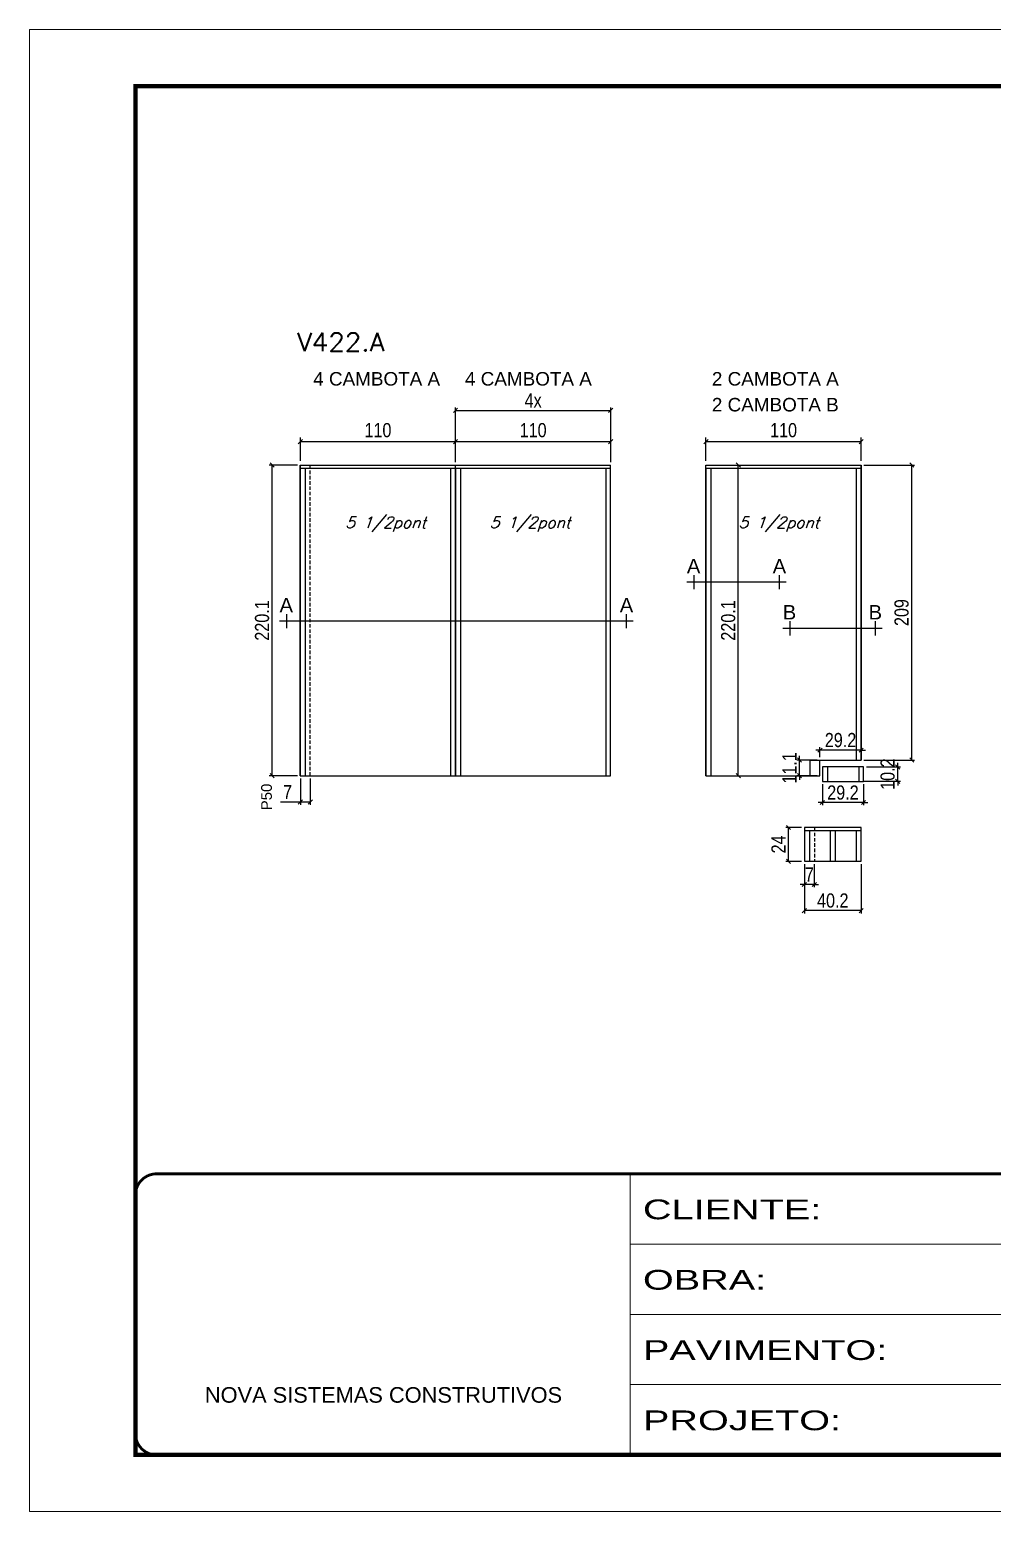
# Model space of a CAD drawing. Extents: x -3394 to 16474, y -5031 to 14397.
# Drawn here: x 9027 to 9710, y 7604 to 8654 of the extents above; entities that cross this region are included whole.
import ezdxf
from ezdxf.enums import TextEntityAlignment as Align

# ---------------------------------------------------------------- set-up
doc = ezdxf.new("R2010")
doc.units = 0
for name, pattern in [('CONTINUO', [0]), ('DASHED', [0.75, 0.5, -0.25]), ('HIDDEN', [0.375, 0.25, -0.125])]:
    doc.linetypes.add(name, pattern=pattern)
doc.layers.get('0').update_dxf_attribs({"linetype": 'CONTINUOUS'})
doc.layers.get('Defpoints').update_dxf_attribs({"linetype": 'CONTINUOUS'})
for name, color, linetype in [('COTA', 241, 'CONTINUOUS'), ('detalhes', 4, 'CONTINUOUS'), ('NOMENCLATURA', 7, 'CONTINUOUS'), ('Painéis', 200, 'CONTINUOUS'), ('SARR_2.2x7', 40, 'CONTINUOUS'), ('SARR_3.5x7', 81, 'CONTINUOUS'), ('texto', 7, 'CONTINUOUS')]:
    doc.layers.add(name, color=color, linetype=linetype)
for name, color, linetype, lineweight in [('Folhas', 255, 'CONTINUOUS', 9), ('SARRAFO DE PRESSAO', 251, 'DASHED', 9), ('Texto Seção', 7, 'CONTINUOUS', 15)]:
    doc.layers.add(name, color=color, linetype=linetype, lineweight=lineweight)
doc.styles.add('ARIAL', font='arial.ttf')
doc.styles.add('COTA TECNICA', font='techl___.ttf', dxfattribs={"height": 10})
doc.styles.add('REGUA-120', font='ROMANS.shx', dxfattribs={"height": 15})
doc.styles.add('ROMANS', font='romans.shx')
doc.styles.add('Tecnologia', font='')
doc.styles.get('Tecnologia').set_extended_font_data('Forgotten Futurist')
doc.dimstyles.new('PAINEL', dxfattribs={"dimtxt": 10, "dimasz": 3, "dimexe": 3, "dimexo": 3, "dimgap": 3, "dimtad": 1, "dimdec": 1, "dimzin": 12, "dimdsep": 46, "dimtxsty": 'COTA TECNICA', "dimblk1": 'OBLIQUE', "dimblk2": 'OBLIQUE', "dimsah": 1, "dimcen": 0.9, "dimclrd": 4, "dimclre": 4, "dimclrt": 240, "dimadec": 1, "dimazin": 3, "dimtfac": 1, "dimtdec": 1, "dimtmove": 0, "dimatfit": 3, "dimfxl": 1, "dimtolj": 1, "dimtzin": 12, "dimarcsym": 0})

# ---------------------------------------------------------------- blocks, each defined once
blk = doc.blocks.new('9999999999')
at = {"color": 30, "linetype": 'CONTINUO'}
for p, q in [((98564.6, 34230.2), (98564.6, 34429.4)), ((98564.6, 34379.6), (99584, 34379.6)), ((98564.6, 34329.8), (99488, 34329.8)), ((98564.6, 34280), (99488, 34280))]:
    blk.add_line(p, q, dxfattribs=at)
at = {"color": 30, "linetype": 'CONTINUO', "const_width": 2}
blk.add_lwpolyline([(99584, 34230.2), (99584, 34414.4, 0.414214), (99569, 34429.4), (98229, 34429.4, 0.414214), (98214, 34414.4), (98214, 34245.2, 0.414214), (98229, 34230.2), (99584, 34230.2)], format="xyb", dxfattribs=at)
at = {"layer": 'Folhas'}
blk.add_lwpolyline([(98139, 34190.2), (99624, 34190.2), (99624, 35240.2), (98139, 35240.2)], close=True, dxfattribs=at)
at = {"layer": 'Folhas', "color": 30, "const_width": 3}
blk.add_lwpolyline([(98214, 34230.2), (99584, 34230.2), (99584, 35200.2), (98214, 35200.2)], close=True, dxfattribs=at)
at = {"color": 7, "linetype": 'Continuous', "ltscale": 5, "style": 'ARIAL'}
blk.add_text('NOVA SISTEMAS CONSTRUTIVOS', height=11.059, dxfattribs=at).set_placement((98263.2, 34267.2))
at = {"layer": 'Folhas', "color": 7, "style": 'Tecnologia', "width": 1.5}
for s, p in [('CLIENTE:', (98573.7, 34397.2)), ('OBRA:', (98573.7, 34347.3)), ('PAVIMENTO:', (98573.7, 34297.5)), ('PROJETO:', (98573.7, 34247.7))]:
    blk.add_text(s, height=14, dxfattribs=at).set_placement(p)
blk = doc.blocks.new('_Oblique')
at = {"color": 0, "linetype": 'ByBlock', "lineweight": -2}
blk.add_line((-0.5, -0.5), (0.5, 0.5), dxfattribs=at)
blk = doc.blocks.new('*D1738')
at = {"layer": 'COTA', "color": 4, "linetype": 'ByBlock', "lineweight": -2, "transparency": 16777216}
for p, q in [((9219.1, 8348.1), (9219.1, 8364.7)), ((9219.1, 8361.7), (9329.1, 8361.7)), ((9329.1, 8348.1), (9329.1, 8364.7))]:
    blk.add_line(p, q, dxfattribs=at)
at = {"layer": 'Defpoints', "color": 0, "linetype": 'ByBlock', "transparency": 16777216}
for p in [(9329.1, 8361.7), (9219.1, 8345.1), (9329.1, 8345.1)]:
    blk.add_point(p, dxfattribs=at)
at = {"layer": 'COTA', "color": 4, "linetype": 'ByBlock', "lineweight": -2, "transparency": 16777216, "xscale": 3, "yscale": 3, "zscale": 3, "rotation": 180}
blk.add_blockref('_Oblique', (9219.1, 8361.7), dxfattribs=at)
at = {"layer": 'COTA', "color": 4, "linetype": 'ByBlock', "lineweight": -2, "transparency": 16777216, "xscale": 3, "yscale": 3, "zscale": 3}
blk.add_blockref('_Oblique', (9329.1, 8361.7), dxfattribs=at)
at = {"layer": 'COTA', "color": 240, "linetype": 'ByBlock', "transparency": 16777216, "insert": (9274.1, 8369.8), "char_height": 10, "attachment_point": 5, "style": 'COTA TECNICA'}
blk.add_mtext('\\A1;110', dxfattribs=at)
blk = doc.blocks.new('*D1739')
at = {"layer": 'COTA', "color": 4, "linetype": 'ByBlock', "lineweight": -2, "transparency": 16777216}
for p, q in [((9329.1, 8348.1), (9329.1, 8364.7)), ((9329.1, 8361.7), (9439.1, 8361.7)), ((9439.1, 8348.1), (9439.1, 8364.7))]:
    blk.add_line(p, q, dxfattribs=at)
at = {"layer": 'Defpoints', "color": 0, "linetype": 'ByBlock', "transparency": 16777216}
for p in [(9439.1, 8361.7), (9329.1, 8345.1), (9439.1, 8345.1)]:
    blk.add_point(p, dxfattribs=at)
at = {"layer": 'COTA', "color": 4, "linetype": 'ByBlock', "lineweight": -2, "transparency": 16777216, "xscale": 3, "yscale": 3, "zscale": 3, "rotation": 180}
blk.add_blockref('_Oblique', (9329.1, 8361.7), dxfattribs=at)
at = {"layer": 'COTA', "color": 4, "linetype": 'ByBlock', "lineweight": -2, "transparency": 16777216, "xscale": 3, "yscale": 3, "zscale": 3}
blk.add_blockref('_Oblique', (9439.1, 8361.7), dxfattribs=at)
at = {"layer": 'COTA', "color": 240, "linetype": 'ByBlock', "transparency": 16777216, "insert": (9384.1, 8369.8), "char_height": 10, "attachment_point": 5, "style": 'COTA TECNICA'}
blk.add_mtext('\\A1;110', dxfattribs=at)
blk = doc.blocks.new('*D1740')
at = {"layer": 'COTA', "color": 4, "linetype": 'ByBlock', "lineweight": -2, "transparency": 16777216}
for p, q in [((9506.6, 8348.1), (9506.6, 8364.7)), ((9506.6, 8361.7), (9616.6, 8361.7)), ((9616.6, 8348.1), (9616.6, 8364.7))]:
    blk.add_line(p, q, dxfattribs=at)
at = {"layer": 'Defpoints', "color": 0, "linetype": 'ByBlock', "transparency": 16777216}
for p in [(9616.6, 8361.7), (9506.6, 8345.1), (9616.6, 8345.1)]:
    blk.add_point(p, dxfattribs=at)
at = {"layer": 'COTA', "color": 4, "linetype": 'ByBlock', "lineweight": -2, "transparency": 16777216, "xscale": 3, "yscale": 3, "zscale": 3, "rotation": 180}
blk.add_blockref('_Oblique', (9506.6, 8361.7), dxfattribs=at)
at = {"layer": 'COTA', "color": 4, "linetype": 'ByBlock', "lineweight": -2, "transparency": 16777216, "xscale": 3, "yscale": 3, "zscale": 3}
blk.add_blockref('_Oblique', (9616.6, 8361.7), dxfattribs=at)
at = {"layer": 'COTA', "color": 240, "linetype": 'ByBlock', "transparency": 16777216, "insert": (9561.6, 8369.8), "char_height": 10, "attachment_point": 5, "style": 'COTA TECNICA'}
blk.add_mtext('\\A1;110', dxfattribs=at)
blk = doc.blocks.new('*D1742')
at = {"layer": 'COTA', "color": 4, "linetype": 'Continuous', "lineweight": -2, "transparency": 16777216}
for p, q in [((9329.1, 8347.1), (9329.1, 8385.9)), ((9329.1, 8383.9), (9439.1, 8383.9)), ((9439.1, 8347.1), (9439.1, 8385.9))]:
    blk.add_line(p, q, dxfattribs=at)
at = {"layer": 'Defpoints', "color": 0, "linetype": 'Continuous', "transparency": 16777216}
for p in [(9439.1, 8383.9), (9329.1, 8345.1), (9439.1, 8345.1)]:
    blk.add_point(p, dxfattribs=at)
at = {"layer": 'COTA', "color": 4, "linetype": 'Continuous', "lineweight": -2, "transparency": 16777216, "xscale": 3, "yscale": 3, "zscale": 3, "rotation": 180}
blk.add_blockref('_Oblique', (9329.1, 8383.9), dxfattribs=at)
at = {"layer": 'COTA', "color": 4, "linetype": 'Continuous', "lineweight": -2, "transparency": 16777216, "xscale": 3, "yscale": 3, "zscale": 3}
blk.add_blockref('_Oblique', (9439.1, 8383.9), dxfattribs=at)
at = {"layer": 'COTA', "color": 240, "linetype": 'Continuous', "transparency": 16777216, "insert": (9384.1, 8390.9), "char_height": 10, "attachment_point": 5, "style": 'COTA TECNICA'}
blk.add_mtext('\\A1;4x', dxfattribs=at)
blk = doc.blocks.new('*D1743')
at = {"layer": 'COTA', "color": 4, "linetype": 'Continuous', "lineweight": -2, "transparency": 16777216}
for p, q in [((9219.1, 8123), (9219.1, 8104.3)), ((9226.1, 8123), (9226.1, 8104.3)), ((9219.1, 8106.3), (9205.1, 8106.3)), ((9226.1, 8106.3), (9219.1, 8106.3))]:
    blk.add_line(p, q, dxfattribs=at)
at = {"layer": 'Defpoints', "color": 0, "linetype": 'Continuous', "transparency": 16777216}
for p in [(9219.1, 8125), (9226.1, 8125), (9226.1, 8106.3)]:
    blk.add_point(p, dxfattribs=at)
at = {"layer": 'COTA', "color": 4, "linetype": 'Continuous', "lineweight": -2, "transparency": 16777216, "xscale": 3, "yscale": 3, "zscale": 3, "rotation": 180}
blk.add_blockref('_Oblique', (9219.1, 8106.3), dxfattribs=at)
at = {"layer": 'COTA', "color": 4, "linetype": 'Continuous', "lineweight": -2, "transparency": 16777216, "xscale": 3, "yscale": 3, "zscale": 3}
blk.add_blockref('_Oblique', (9226.1, 8106.3), dxfattribs=at)
at = {"layer": 'COTA', "color": 240, "linetype": 'Continuous', "transparency": 16777216, "insert": (9210, 8113.4), "char_height": 10, "attachment_point": 5, "style": 'COTA TECNICA'}
blk.add_mtext('\\A1;7', dxfattribs=at)
blk = doc.blocks.new('*D1744')
at = {"layer": 'COTA', "color": 4, "linetype": 'Continuous', "lineweight": -2, "transparency": 16777216}
for p, q in [((9576.4, 8062.3), (9576.4, 8027.4)), ((9616.6, 8062.3), (9616.6, 8027.4)), ((9616.6, 8029.4), (9576.4, 8029.4))]:
    blk.add_line(p, q, dxfattribs=at)
at = {"layer": 'Defpoints', "color": 0, "linetype": 'Continuous', "transparency": 16777216}
for p in [(9576.4, 8064.3), (9616.6, 8064.3), (9576.4, 8029.4)]:
    blk.add_point(p, dxfattribs=at)
at = {"layer": 'COTA', "color": 4, "linetype": 'Continuous', "lineweight": -2, "transparency": 16777216, "xscale": 3, "yscale": 3, "zscale": 3, "rotation": 180}
blk.add_blockref('_Oblique', (9576.4, 8029.4), dxfattribs=at)
at = {"layer": 'COTA', "color": 4, "linetype": 'Continuous', "lineweight": -2, "transparency": 16777216, "xscale": 3, "yscale": 3, "zscale": 3}
blk.add_blockref('_Oblique', (9616.6, 8029.4), dxfattribs=at)
at = {"layer": 'COTA', "color": 240, "linetype": 'Continuous', "transparency": 16777216, "insert": (9596.5, 8036.5), "char_height": 10, "attachment_point": 5, "style": 'COTA TECNICA'}
blk.add_mtext('\\A1;40.2', dxfattribs=at)
blk = doc.blocks.new('*D1745')
at = {"layer": 'COTA', "color": 4, "linetype": 'Continuous', "lineweight": -2, "transparency": 16777216}
for p, q in [((9576.4, 8062.3), (9576.4, 8045.9)), ((9583.4, 8062.3), (9583.4, 8045.9)), ((9576.4, 8047.9), (9573.4, 8047.9)), ((9583.4, 8047.9), (9576.4, 8047.9)), ((9583.4, 8047.9), (9586.4, 8047.9))]:
    blk.add_line(p, q, dxfattribs=at)
at = {"layer": 'Defpoints', "color": 0, "linetype": 'Continuous', "transparency": 16777216}
for p in [(9576.4, 8064.3), (9583.4, 8064.3), (9576.4, 8047.9)]:
    blk.add_point(p, dxfattribs=at)
at = {"layer": 'COTA', "color": 4, "linetype": 'Continuous', "lineweight": -2, "transparency": 16777216, "xscale": 3, "yscale": 3, "zscale": 3}
blk.add_blockref('_Oblique', (9576.4, 8047.9), dxfattribs=at)
at = {"layer": 'COTA', "color": 4, "linetype": 'Continuous', "lineweight": -2, "transparency": 16777216, "xscale": 3, "yscale": 3, "zscale": 3, "rotation": 180}
blk.add_blockref('_Oblique', (9583.4, 8047.9), dxfattribs=at)
at = {"layer": 'COTA', "color": 240, "linetype": 'Continuous', "transparency": 16777216, "insert": (9579.9, 8055), "char_height": 10, "attachment_point": 5, "style": 'COTA TECNICA'}
blk.add_mtext('\\A1;7', dxfattribs=at)
blk = doc.blocks.new('*D1746')
at = {"layer": 'COTA', "color": 4, "linetype": 'Continuous', "lineweight": -2, "transparency": 16777216}
for p, q in [((9217.1, 8345.1), (9197.1, 8345.1)), ((9199.1, 8125), (9199.1, 8345.1)), ((9217.1, 8125), (9197.1, 8125))]:
    blk.add_line(p, q, dxfattribs=at)
at = {"layer": 'Defpoints', "color": 0, "linetype": 'Continuous', "transparency": 16777216}
for p in [(9199.1, 8345.1), (9219.1, 8345.1), (9219.1, 8125)]:
    blk.add_point(p, dxfattribs=at)
at = {"layer": 'COTA', "color": 4, "linetype": 'Continuous', "lineweight": -2, "transparency": 16777216, "xscale": 3, "yscale": 3, "zscale": 3}
for p, rotation in [((9199.1, 8345.1), 90), ((9199.1, 8125), 270)]:
    blk.add_blockref('_Oblique', p, dxfattribs=dict(at, rotation=rotation))
at = {"layer": 'COTA', "color": 240, "linetype": 'Continuous', "transparency": 16777216, "insert": (9192, 8235), "char_height": 10, "attachment_point": 5, "rotation": 90, "style": 'COTA TECNICA'}
blk.add_mtext('\\A1;220.1', dxfattribs=at)
blk = doc.blocks.new('*D1741')
at = {"layer": 'COTA', "color": 4, "linetype": 'Continuous', "lineweight": -2, "transparency": 16777216}
for p, q in [((9618.6, 8345.1), (9654.5, 8345.1)), ((9652.5, 8136.1), (9652.5, 8345.1)), ((9618.6, 8136.1), (9654.5, 8136.1))]:
    blk.add_line(p, q, dxfattribs=at)
at = {"layer": 'Defpoints', "color": 0, "linetype": 'Continuous', "transparency": 16777216}
for p in [(9616.6, 8345.1), (9652.5, 8345.1), (9616.6, 8136.1)]:
    blk.add_point(p, dxfattribs=at)
at = {"layer": 'COTA', "color": 4, "linetype": 'Continuous', "lineweight": -2, "transparency": 16777216, "xscale": 3, "yscale": 3, "zscale": 3}
for p, rotation in [((9652.5, 8345.1), 90), ((9652.5, 8136.1), 270)]:
    blk.add_blockref('_Oblique', p, dxfattribs=dict(at, rotation=rotation))
at = {"layer": 'COTA', "color": 240, "linetype": 'Continuous', "transparency": 16777216, "insert": (9645.3, 8240.6), "char_height": 10, "attachment_point": 5, "rotation": 90, "style": 'COTA TECNICA'}
blk.add_mtext('\\A1;209', dxfattribs=at)
blk = doc.blocks.new('*D1756')
at = {"layer": 'COTA', "color": 4, "linetype": 'Continuous', "lineweight": -2, "transparency": 16777216}
for p, q in [((9574.4, 8088.3), (9563.1, 8088.3)), ((9565.1, 8064.3), (9565.1, 8088.3)), ((9574.4, 8064.3), (9563.1, 8064.3))]:
    blk.add_line(p, q, dxfattribs=at)
at = {"layer": 'Defpoints', "color": 0, "linetype": 'Continuous', "transparency": 16777216}
for p in [(9565.1, 8088.3), (9576.4, 8088.3), (9576.4, 8064.3)]:
    blk.add_point(p, dxfattribs=at)
at = {"layer": 'COTA', "color": 4, "linetype": 'Continuous', "lineweight": -2, "transparency": 16777216, "xscale": 3, "yscale": 3, "zscale": 3}
for p, rotation in [((9565.1, 8088.3), 90), ((9565.1, 8064.3), 270)]:
    blk.add_blockref('_Oblique', p, dxfattribs=dict(at, rotation=rotation))
at = {"layer": 'COTA', "color": 240, "linetype": 'Continuous', "transparency": 16777216, "insert": (9558, 8076.3), "char_height": 10, "attachment_point": 5, "rotation": 90, "style": 'COTA TECNICA'}
blk.add_mtext('\\A1;24', dxfattribs=at)
blk = doc.blocks.new('*D1736')
at = {"layer": 'COTA', "color": 4, "linetype": 'Continuous', "lineweight": -2, "transparency": 16777216}
for p, q in [((9620.3, 8131.2), (9644.5, 8131.2)), ((9642.5, 8131.2), (9642.5, 8134.2)), ((9642.5, 8121), (9642.5, 8131.2)), ((9618.6, 8121), (9644.5, 8121)), ((9642.5, 8121), (9642.5, 8118))]:
    blk.add_line(p, q, dxfattribs=at)
at = {"layer": 'Defpoints', "color": 0, "linetype": 'Continuous', "transparency": 16777216}
for p in [(9618.3, 8131.2), (9642.5, 8131.2), (9616.6, 8121)]:
    blk.add_point(p, dxfattribs=at)
at = {"layer": 'COTA', "color": 4, "linetype": 'Continuous', "lineweight": -2, "transparency": 16777216, "xscale": 3, "yscale": 3, "zscale": 3}
for p, rotation in [((9642.5, 8131.2), 270), ((9642.5, 8121), 90)]:
    blk.add_blockref('_Oblique', p, dxfattribs=dict(at, rotation=rotation))
at = {"layer": 'COTA', "color": 240, "linetype": 'Continuous', "transparency": 16777216, "insert": (9635.4, 8126.1), "char_height": 10, "attachment_point": 5, "rotation": 90, "style": 'COTA TECNICA'}
blk.add_mtext('\\A1;10.2', dxfattribs=at)
blk = doc.blocks.new('*D1735')
at = {"layer": 'COTA', "color": 4, "linetype": 'Continuous', "lineweight": -2, "transparency": 16777216}
for p, q in [((9508.6, 8345.1), (9531.5, 8345.1)), ((9529.5, 8125), (9529.5, 8345.1)), ((9508.6, 8125), (9531.5, 8125))]:
    blk.add_line(p, q, dxfattribs=at)
at = {"layer": 'Defpoints', "color": 0, "linetype": 'Continuous', "transparency": 16777216}
for p in [(9506.6, 8345.1), (9529.5, 8345.1), (9506.6, 8125)]:
    blk.add_point(p, dxfattribs=at)
at = {"layer": 'COTA', "color": 4, "linetype": 'Continuous', "lineweight": -2, "transparency": 16777216, "xscale": 3, "yscale": 3, "zscale": 3}
for p, rotation in [((9529.5, 8345.1), 90), ((9529.5, 8125), 270)]:
    blk.add_blockref('_Oblique', p, dxfattribs=dict(at, rotation=rotation))
at = {"layer": 'COTA', "color": 240, "linetype": 'Continuous', "transparency": 16777216, "insert": (9522.4, 8235), "char_height": 10, "attachment_point": 5, "rotation": 90, "style": 'COTA TECNICA'}
blk.add_mtext('\\A1;220.1', dxfattribs=at)
blk = doc.blocks.new('*D1724')
at = {"layer": 'COTA', "color": 4, "linetype": 'Continuous', "lineweight": -2, "transparency": 16777216}
for p, q in [((9589.1, 8119), (9589.1, 8104)), ((9618.3, 8119), (9618.3, 8104)), ((9589.1, 8106), (9586.1, 8106)), ((9618.3, 8106), (9589.1, 8106)), ((9618.3, 8106), (9621.3, 8106))]:
    blk.add_line(p, q, dxfattribs=at)
at = {"layer": 'Defpoints', "color": 0, "linetype": 'Continuous', "transparency": 16777216}
for p in [(9589.1, 8121), (9618.3, 8121), (9589.1, 8106)]:
    blk.add_point(p, dxfattribs=at)
at = {"layer": 'COTA', "color": 4, "linetype": 'Continuous', "lineweight": -2, "transparency": 16777216, "xscale": 3, "yscale": 3, "zscale": 3}
blk.add_blockref('_Oblique', (9589.1, 8106), dxfattribs=at)
at = {"layer": 'COTA', "color": 4, "linetype": 'Continuous', "lineweight": -2, "transparency": 16777216, "xscale": 3, "yscale": 3, "zscale": 3, "rotation": 180}
blk.add_blockref('_Oblique', (9618.3, 8106), dxfattribs=at)
at = {"layer": 'COTA', "color": 240, "linetype": 'Continuous', "transparency": 16777216, "insert": (9603.7, 8113), "char_height": 10, "attachment_point": 5, "style": 'COTA TECNICA'}
blk.add_mtext('\\A1;29.2', dxfattribs=at)
blk = doc.blocks.new('*D1729')
at = {"layer": 'COTA', "color": 4, "linetype": 'Continuous', "lineweight": -2, "transparency": 16777216}
for p, q in [((9587.4, 8143.1), (9584.4, 8143.1)), ((9587.4, 8138.1), (9587.4, 8145.1)), ((9616.6, 8143.1), (9587.4, 8143.1)), ((9616.6, 8138.1), (9616.6, 8145.1)), ((9616.6, 8143.1), (9619.6, 8143.1))]:
    blk.add_line(p, q, dxfattribs=at)
at = {"layer": 'Defpoints', "color": 0, "linetype": 'Continuous', "transparency": 16777216}
for p in [(9587.4, 8143.1), (9587.4, 8136.1), (9616.6, 8136.1)]:
    blk.add_point(p, dxfattribs=at)
at = {"layer": 'COTA', "color": 4, "linetype": 'Continuous', "lineweight": -2, "transparency": 16777216, "xscale": 3, "yscale": 3, "zscale": 3}
blk.add_blockref('_Oblique', (9587.4, 8143.1), dxfattribs=at)
at = {"layer": 'COTA', "color": 4, "linetype": 'Continuous', "lineweight": -2, "transparency": 16777216, "xscale": 3, "yscale": 3, "zscale": 3, "rotation": 180}
blk.add_blockref('_Oblique', (9616.6, 8143.1), dxfattribs=at)
at = {"layer": 'COTA', "color": 240, "linetype": 'Continuous', "transparency": 16777216, "insert": (9602, 8150.2), "char_height": 10, "attachment_point": 5, "style": 'COTA TECNICA'}
blk.add_mtext('\\A1;29.2', dxfattribs=at)
blk = doc.blocks.new('*D1730')
at = {"layer": 'COTA', "color": 4, "linetype": 'Continuous', "lineweight": -2, "transparency": 16777216}
for p, q in [((9572.9, 8136.1), (9572.9, 8139.1)), ((9585.4, 8136.1), (9570.9, 8136.1)), ((9572.9, 8125), (9572.9, 8136.1)), ((9585.4, 8125), (9570.9, 8125)), ((9572.9, 8125), (9572.9, 8122))]:
    blk.add_line(p, q, dxfattribs=at)
at = {"layer": 'Defpoints', "color": 0, "linetype": 'Continuous', "transparency": 16777216}
for p in [(9572.9, 8136.1), (9587.4, 8136.1), (9587.4, 8125)]:
    blk.add_point(p, dxfattribs=at)
at = {"layer": 'COTA', "color": 4, "linetype": 'Continuous', "lineweight": -2, "transparency": 16777216, "xscale": 3, "yscale": 3, "zscale": 3}
for p, rotation in [((9572.9, 8136.1), 270), ((9572.9, 8125), 90)]:
    blk.add_blockref('_Oblique', p, dxfattribs=dict(at, rotation=rotation))
at = {"layer": 'COTA', "color": 240, "linetype": 'Continuous', "transparency": 16777216, "insert": (9565.8, 8130.5), "char_height": 10, "attachment_point": 5, "rotation": 90, "style": 'COTA TECNICA'}
blk.add_mtext('\\A1;11.1', dxfattribs=at)

msp = doc.modelspace()

# ---------------------------------------------------------------- linework, layer by layer
at = {"layer": 'detalhes'}
for p, q in [((9498.04, 8267.11), (9498.04, 8257.11)), ((9558.47, 8267.11), (9558.47, 8257.11)), ((9563.47, 8262.11), (9493.04, 8262.11)), ((9455.08, 8234.47), (9204.31, 8234.47)), ((9209.31, 8239.47), (9209.31, 8229.47)), ((9450.08, 8239.47), (9450.08, 8229.47)), ((9566.03, 8234.41), (9566.03, 8224.41)), ((9626.46, 8234.41), (9626.46, 8224.41)), ((9631.46, 8229.41), (9561.03, 8229.41))]:
    msp.add_line(p, q, dxfattribs=at)
at = {"layer": 'Painéis', "linetype": 'ByBlock'}
for p, q in [((9219.05, 8345.06), (9439.05, 8345.06)), ((9219.05, 8124.96), (9219.05, 8345.06)), ((9329.05, 8124.96), (9329.05, 8345.06)), ((9439.05, 8124.96), (9439.05, 8345.06)), ((9506.63, 8345.06), (9616.63, 8345.06)), ((9506.63, 8124.96), (9506.63, 8345.06)), ((9616.63, 8136.06), (9616.63, 8345.06)), ((9587.43, 8136.06), (9616.63, 8136.06)), ((9587.43, 8124.96), (9587.43, 8136.06)), ((9219.05, 8124.96), (9439.05, 8124.96)), ((9506.63, 8124.96), (9587.43, 8124.96))]:
    msp.add_line(p, q, dxfattribs=at)
at = {"layer": 'Painéis', "linetype": 'Continuous'}
for p, q in [((9616.63, 8088.32), (9576.43, 8088.32)), ((9576.43, 8088.32), (9576.43, 8064.32)), ((9616.63, 8064.32), (9616.63, 8088.32)), ((9576.43, 8064.32), (9616.63, 8064.32))]:
    msp.add_line(p, q, dxfattribs=at)
msp.add_lwpolyline([(9618.35, 8131.19), (9589.15, 8131.19), (9589.15, 8120.99), (9618.35, 8120.99)], close=True, dxfattribs=at)
at = {"layer": 'SARR_2.2x7', "linetype": 'Continuous'}
for p, q in [((9219.05, 8342.86), (9329.05, 8342.86)), ((9329.05, 8342.86), (9439.05, 8342.86)), ((9506.63, 8342.86), (9616.63, 8342.86)), ((9580.43, 8124.96), (9580.43, 8136.06)), ((9580.43, 8136.06), (9587.43, 8136.06)), ((9576.43, 8086.12), (9616.63, 8086.12))]:
    msp.add_line(p, q, dxfattribs=at)
at = {"layer": 'SARR_2.2x7', "linetype": 'HIDDEN', "ltscale": 10}
for p, q in [((9226.05, 8124.96), (9226.05, 8345.06)), ((9583.43, 8088.32), (9583.43, 8064.32))]:
    msp.add_line(p, q, dxfattribs=at)
at = {"layer": 'SARR_3.5x7'}
for p, q in [((9219.05, 8345.06), (9219.05, 8124.96)), ((9222.55, 8342.86), (9222.55, 8124.96)), ((9325.55, 8342.86), (9325.55, 8124.96)), ((9329.05, 8342.86), (9329.05, 8124.96)), ((9332.55, 8342.86), (9332.55, 8124.96)), ((9435.55, 8342.86), (9435.55, 8124.96)), ((9506.63, 8342.86), (9506.63, 8124.96)), ((9510.13, 8342.86), (9510.13, 8124.96)), ((9613.13, 8342.86), (9613.13, 8136.06)), ((9616.63, 8345.06), (9616.63, 8136.06)), ((9592.65, 8131.19), (9592.65, 8120.99)), ((9614.85, 8131.19), (9614.85, 8120.99)), ((9219.05, 8124.96), (9222.55, 8124.96)), ((9325.55, 8124.96), (9329.05, 8124.96)), ((9329.05, 8124.96), (9332.55, 8124.96)), ((9435.55, 8124.96), (9439.05, 8124.96)), ((9435.55, 8124.96), (9439.05, 8124.96)), ((9506.63, 8124.96), (9510.13, 8124.96)), ((9506.63, 8124.96), (9510.13, 8124.96)), ((9576.43, 8088.32), (9576.43, 8064.32)), ((9579.93, 8086.12), (9579.93, 8064.32)), ((9594.76, 8086.12), (9594.76, 8064.32)), ((9598.26, 8086.12), (9598.26, 8064.32)), ((9613.13, 8086.12), (9613.13, 8064.32))]:
    msp.add_line(p, q, dxfattribs=at)

# ---------------------------------------------------------------- block references
at = {"layer": 'SARRAFO DE PRESSAO', "color": 6, "linetype": 'ByBlock'}
msp.add_blockref('9999999999', (-89111.77, -26586.53), dxfattribs=at)

# ---------------------------------------------------------------- texts
at = {"layer": 'detalhes', "color": 0, "linetype": 'Continuous', "style": 'ARIAL'}
for s, p in [('A', (9497.84, 8273.52)), ('A', (9558.67, 8273.52)), ('A', (9209.12, 8245.88)), ('A', (9450.28, 8245.88)), ('B', (9565.83, 8240.82)), ('B', (9626.66, 8240.82))]:
    msp.add_text(s, height=10.22, dxfattribs=at).set_placement(p, align=Align.MIDDLE_CENTER)
at = {"layer": 'NOMENCLATURA', "linetype": 'Continuous', "style": 'ARIAL'}
for s, p in [('4 CAMBOTA A', (9228.21, 8401.45)), ('4 CAMBOTA A', (9335.77, 8401.45)), ('2 CAMBOTA A', (9510.8, 8401.45)), ('2 CAMBOTA B', (9510.8, 8383.12))]:
    msp.add_text(s, height=9.5771, dxfattribs=at).set_placement(p)
msp.add_text('P50', height=7.567, rotation=90, dxfattribs=at).set_placement((9198.9, 8100.53))
at = {"layer": 'texto', "color": 2, "char_height": 8, "attachment_point": 5, "style": 'ROMANS'}
for insert in [(9279.53, 8303.18), (9381.9, 8303.18), (9558.27, 8303.18)]:
    msp.add_mtext('{\\Q19;\\C256;5 1/2pont}', dxfattribs=dict(at, insert=insert))
at = {"layer": 'Texto Seção', "style": 'REGUA-120', "width": 1.05}
msp.add_text('V422.A', height=13, dxfattribs=at).set_placement((9216.71, 8425.73))

# ---------------------------------------------------------------- dimensions: what is measured, and where the dimension line sits
at = {"layer": 'COTA', "linetype": 'Continuous'}
dim = msp.add_linear_dim(base=(9439.05, 8383.85), p1=(9329.05, 8345.06), p2=(9439.05, 8345.06), text='4x', dimstyle='PAINEL', override={"dimexe": 2, "dimexo": 2, "dimgap": 2, "dimadec": 8, "dimtix": 1, "dimatfit": 2, "dimldrblk": 'Oblique'}, dxfattribs=at)
dim.commit()
dim.dimension.update_dxf_attribs({"geometry": '*D1742', "text_midpoint": (9384.05, 8390.92)})
at = {"layer": 'COTA', "linetype": 'ByBlock'}
for base, p1, p2, picture, middle in [((9329.05, 8361.67), (9219.05, 8345.06), (9329.05, 8345.06), '*D1738', (9274.05, 8369.77)), ((9616.63, 8361.67), (9506.63, 8345.06), (9616.63, 8345.06), '*D1740', (9561.63, 8369.77))]:
    dim = msp.add_linear_dim(base=base, p1=p1, p2=p2, dimstyle='PAINEL', dxfattribs=at)
    dim.commit()
    dim.dimension.update_dxf_attribs({"geometry": picture, "text_midpoint": middle})
dim = msp.add_linear_dim(base=(9439.05, 8361.67), p1=(9329.05, 8345.06), p2=(9439.05, 8345.06), dimstyle='PAINEL', override={"dimtmove": 1}, dxfattribs=at)
dim.commit()
dim.dimension.update_dxf_attribs({"geometry": '*D1739', "text_midpoint": (9384.05, 8369.77)})
at = {"layer": 'COTA', "linetype": 'Continuous'}
for base, p1, p2, picture, middle in [((9199.12, 8345.06), (9219.05, 8124.96), (9219.05, 8345.06), '*D1746', (9192.02, 8235.01)), ((9529.51, 8345.06), (9506.63, 8124.96), (9506.63, 8345.06), '*D1735', (9522.41, 8235.01)), ((9652.48, 8345.06), (9616.63, 8136.06), (9616.63, 8345.06), '*D1741', (9645.34, 8240.56)), ((9572.89, 8136.06), (9587.43, 8124.96), (9587.43, 8136.06), '*D1730', (9565.83, 8130.51)), ((9642.51, 8131.19), (9616.6, 8120.99), (9618.35, 8131.19), '*D1736', (9635.41, 8126.09)), ((9565.11, 8088.32), (9576.43, 8064.32), (9576.43, 8088.32), '*D1756', (9558.03, 8076.32))]:
    dim = msp.add_linear_dim(base=base, p1=p1, p2=p2, angle=90, dimstyle='PAINEL', override={"dimexe": 2, "dimexo": 2, "dimgap": 2, "dimadec": 8, "dimtix": 1, "dimatfit": 2, "dimldrblk": 'Oblique'}, dxfattribs=at)
    dim.commit()
    dim.dimension.update_dxf_attribs({"geometry": picture, "text_midpoint": middle})
for base, p1, p2, picture, middle in [((9587.43, 8143.15), (9616.63, 8136.06), (9587.43, 8136.06), '*D1729', (9602.03, 8150.23)), ((9589.15, 8105.96), (9618.35, 8120.99), (9589.15, 8120.99), '*D1724', (9603.75, 8113.04)), ((9576.43, 8047.93), (9583.43, 8064.32), (9576.43, 8064.32), '*D1745', (9579.93, 8055)), ((9576.43, 8029.38), (9616.63, 8064.32), (9576.43, 8064.32), '*D1744', (9596.53, 8036.48))]:
    dim = msp.add_linear_dim(base=base, p1=p1, p2=p2, dimstyle='PAINEL', override={"dimexe": 2, "dimexo": 2, "dimgap": 2, "dimadec": 8, "dimtix": 1, "dimatfit": 2, "dimldrblk": 'Oblique'}, dxfattribs=at)
    dim.commit()
    dim.dimension.update_dxf_attribs({"geometry": picture, "text_midpoint": middle})
dim = msp.add_linear_dim(base=(9226.05, 8106.32), p1=(9219.05, 8124.96), p2=(9226.05, 8124.96), dimstyle='PAINEL', override={"dimexe": 2, "dimexo": 2, "dimgap": 2, "dimadec": 8, "dimtix": 1, "dimatfit": 2, "dimldrblk": 'Oblique'}, dxfattribs=at)
dim.commit()
dim.dimension.update_dxf_attribs({"geometry": '*D1743', "text_midpoint": (9209.99, 8106.32), "dimtype": 160})

doc.saveas('drawing.dxf')
